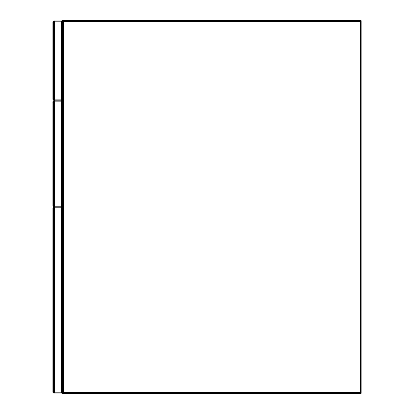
<?xml version="1.0" encoding="UTF-8"?>
<svg xmlns="http://www.w3.org/2000/svg" width="414" height="414" viewBox="0 0 414 414"><rect width="100%" height="100%" fill="white"/><g stroke="black" fill="none" stroke-linecap="round" stroke-linejoin="round"><path stroke-width="0.62" d="M62.048 392.446C63.264 390.93 62.592 392.933 61.686 392.767L54.224 392.767L54.234 207.533L61.696 207.533C62.597 207.378 63.259 209.37 62.048 207.854M62.752 22.201L62.41 21.512L61.696 21.233L61.686 100.012C63.394 97.901 62.819 100.038 61.686 100.012L54.224 100.012L54.234 21.233L61.696 21.233C62.597 21.078 63.259 23.07 62.048 21.554M62.752 393.3L62.757 20.705L360.832 20.7L360.832 393.3L62.752 393.3L62.752 20.7L63.176 21.124L360.403 21.124L360.827 20.705L360.827 393.295L360.403 392.876L63.176 392.876L62.757 393.295L62.752 20.7M53.168 99.039L53.634 99.826L54.234 100.012L54.234 21.233L53.515 21.507L53.168 22.201L53.168 99.039C52.94 99.686 54.539 100.172 53.913 99.965L53.913 21.28L54.224 21.233L53.913 99.965M62.048 206.146C63.264 204.63 62.592 206.633 61.686 206.467L53.913 206.42L54.234 101.073L61.696 101.073C62.597 100.918 63.259 102.91 62.048 101.399L62.752 102.139M53.872 206.146L53.168 205.499L53.406 206.074L54.224 206.467L54.234 101.073L53.515 101.352L53.168 102.046L53.168 205.499L53.509 206.188L54.234 206.467L54.234 101.073L53.194 101.891M53.913 392.72L54.234 207.533L53.515 207.807L53.168 208.501L53.168 391.799C52.94 392.446 54.539 392.927 53.913 392.72L53.913 207.58L54.224 207.533L53.194 208.345M61.852 99.997L61.686 21.233L62.007 21.28L62.007 99.965L61.696 100.012L62.007 21.28M61.852 206.457L61.686 101.073L62.007 101.125L61.686 206.467L62.726 205.654M61.852 392.757L61.686 207.533L62.007 207.58L61.686 392.767L62.41 392.488L62.752 391.799M54.068 21.243L53.168 22.201L53.872 21.554M62.726 99.194L61.686 100.012M63.176 20.705L62.752 21.233L63.176 20.705L63.176 393.3L62.752 392.767L63.176 393.295M360.713 393.109L360.403 393.295L360.403 20.7L360.713 20.891M53.168 102.139L53.877 101.43L53.168 102.046M53.168 208.501L53.872 207.854M54.068 101.088L53.913 206.42M62.799 20.747L360.785 20.747L360.749 393.222L62.83 393.222M360.708 20.819L62.871 20.819L62.871 393.181M360.604 20.928L62.98 20.928L62.98 393.072M63.109 21.057L360.475 21.057L360.475 392.943L63.109 392.943M62.923 393.129L360.661 393.129L360.661 20.871M54.079 206.457L53.401 206.074L53.401 101.471M54.234 392.767C54.017 393.212 52.205 390.925 53.872 392.446M61.852 101.088L62.752 102.046M62.007 207.58L61.696 207.533L61.686 392.767L62.007 392.72L62.007 207.58L62.752 208.501M53.401 21.626L53.401 99.614L53.768 99.903L53.768 21.337M53.768 206.363L53.401 206.074L53.768 206.363L53.768 101.182M53.401 207.926L53.401 392.374L53.768 392.663L53.768 207.637M53.401 99.614L53.768 99.903M53.401 392.374L53.768 392.663M360.542 20.99L360.542 393.01L63.042 393.01L63.042 20.99M62.607 21.756L62.607 99.484M62.607 101.601L62.607 205.944M62.607 208.056L62.607 392.244M62.519 21.626L62.519 99.614M62.519 101.471L62.519 206.074L61.696 206.467L62.007 206.42L62.007 101.125M62.519 207.926L62.519 392.374M62.41 21.512L62.41 99.733M62.41 101.358L62.41 206.188M62.41 207.812L62.41 392.488M62.286 21.414L62.286 99.826M62.286 101.259L62.286 206.286M62.286 207.714L62.286 392.586M62.152 21.337L62.152 99.903M62.152 101.182L62.152 206.363M62.152 207.637L62.152 392.663M53.634 21.414L53.634 99.826M53.634 101.259L53.634 206.286M53.634 207.714L53.634 392.586M53.509 21.512L53.509 99.733M53.509 101.358L53.509 206.188M53.509 207.812L53.509 392.488M53.313 21.756L53.313 99.484M53.313 101.601L53.313 205.944M53.313 208.056L53.313 392.244M53.246 21.895L53.246 99.344M53.246 101.74L53.246 205.805M53.246 208.195L53.246 392.105"/></g></svg>
